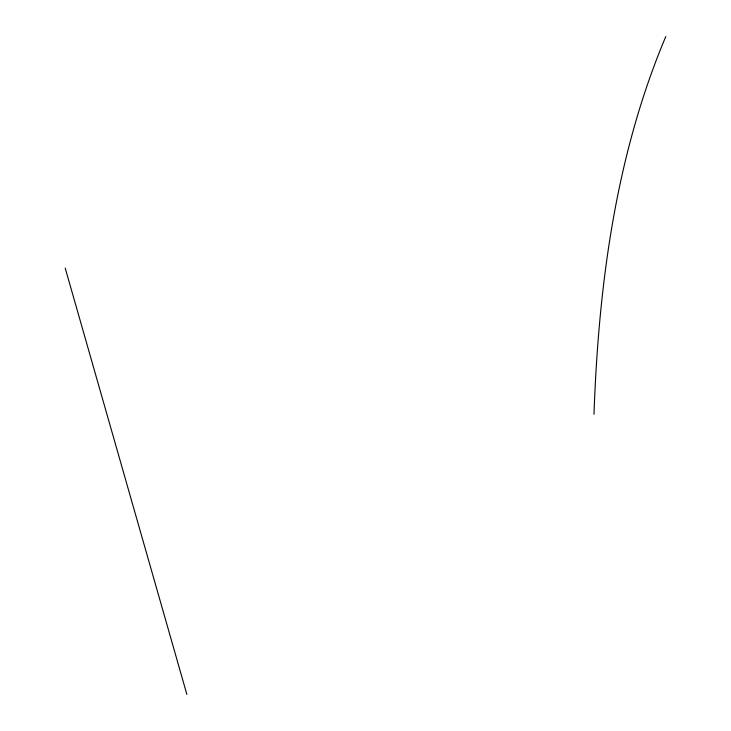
<?xml version="1.0" encoding="UTF-8"?>
<svg xmlns="http://www.w3.org/2000/svg" width="731" height="731" viewBox="0 0 731 731"><rect width="100%" height="100%" fill="white"/><g stroke="black" fill="none" stroke-linecap="round" stroke-linejoin="round"><path stroke-width="1.1" d="M593.983 414.249C598.57 285.903 615.465 155.676 665.795 36.55M65.205 268.067L186.88 694.45"/></g></svg>
